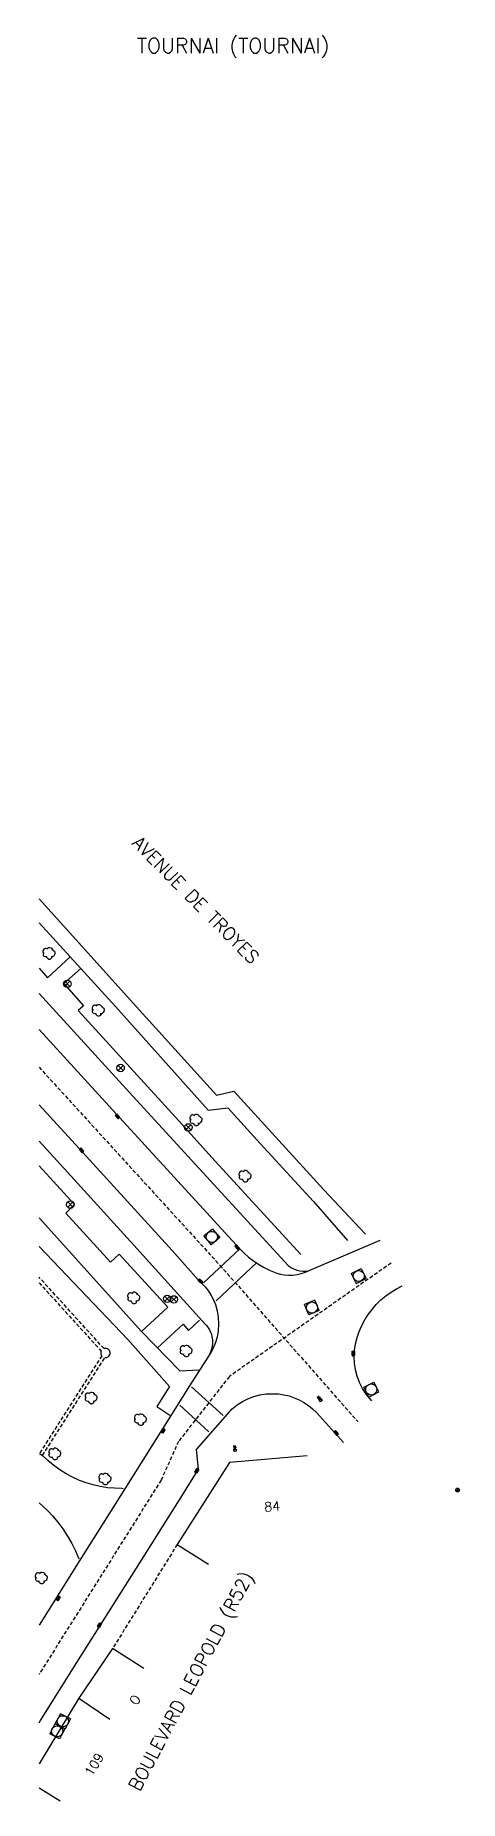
# Model space of a CAD drawing. Header units: millimetres. Extents: x 79999 to 80437, y 145001 to 145738.
# Drawn here: x 79999.5 to 80056.6, y 145001.1 to 145238.7 of the extents above.
import ezdxf
from ezdxf.enums import TextEntityAlignment as Align

# ---------------------------------------------------------------- set-up
doc = ezdxf.new("R2010")
doc.units = ezdxf.units.MM
doc.linetypes.add('DASHED', pattern=[0.75, 0.5, -0.25])
doc.layers.get('0').update_dxf_attribs({"linetype": 'CONTINUOUS'})
for name, color, linetype in [('W0001', 6, 'DASHED'), ('W0008', 7, 'CONTINUOUS'), ('W0014', 7, 'CONTINUOUS'), ('W0017', 7, 'CONTINUOUS'), ('W0020', 2, 'CONTINUOUS'), ('W0021', 2, 'CONTINUOUS'), ('W0100', 7, 'CONTINUOUS'), ('W0112', 1, 'DASHED'), ('W0301', 7, 'CONTINUOUS'), ('W0400', 7, 'CONTINUOUS'), ('W0420', 7, 'CONTINUOUS'), ('W0425', 7, 'CONTINUOUS'), ('W0469', 7, 'CONTINUOUS'), ('W0856', 7, 'CONTINUOUS'), ('W0980', 7, 'CONTINUOUS'), ('W0989', 7, 'CONTINUOUS'), ('W0991', 7, 'CONTINUOUS'), ('W1102', 7, 'CONTINUOUS')]:
    doc.layers.add(name, color=color, linetype=linetype)
doc.styles.get("Standard").update_dxf_attribs({"font": 'romans.shx', "width": 0.85})

# ---------------------------------------------------------------- blocks, each defined once
blk = doc.blocks.new('T469')
at = {"color": 0, "linetype": 'Continuous', "flags": 128}
for points in [[(-0.35, 0.35), (0.35, -0.35)], [(-0.35, -0.35), (0.35, 0.35)]]:
    blk.add_lwpolyline(points, dxfattribs=at)
at = {"color": 0, "linetype": 'Continuous'}
blk.add_circle((0, 0), 0.5, dxfattribs=at)
blk = doc.blocks.new('T400')
for p, q in [((-0.15, 0.3), (0.15, 0.3)), ((-0.15, -0.25), (-0.15, 0.3)), ((-0.15, 0.15), (0.15, 0.15)), ((-0.15, 0), (0.15, 0)), ((0.15, 0.3), (0.15, -0.25)), ((-0.15, -0.15), (0.15, -0.15)), ((-0.15, -0.25), (-0.15, -0.3)), ((-0.15, -0.3), (0.15, -0.3)), ((0.15, -0.3), (0.15, -0.25))]:
    blk.add_line(p, q)
blk = doc.blocks.new('T420')
for p, q in [((0.75, 0.75), (-0.75, 0.75)), ((-0.75, 0.75), (-0.75, -0.75)), ((0.75, 0.75), (0.75, -0.75)), ((0.75, -0.75), (-0.75, -0.75))]:
    blk.add_line(p, q)
blk.add_ellipse((0, 0), major_axis=(-0.53, 0.53), ratio=1, start_param=3.926991, end_param=10.210176)
blk = doc.blocks.new('T301')
for p, q in [((-0.8, 0.51), (-0.86, 0.34)), ((-0.86, 0.34), (-0.86, 0.17)), ((-0.86, 0.17), (-0.74, 0.06)), ((-0.69, 0.63), (-0.8, 0.51)), ((-0.8, -0.06), (-0.74, 0.06)), ((-0.74, 0.06), (-0.69, 0.11)), ((-0.57, 0.69), (-0.69, 0.63)), ((-0.46, 0.69), (-0.57, 0.69)), ((-0.29, 0.63), (-0.46, 0.69)), ((-0.29, 0.63), (-0.17, 0.74)), ((-0.23, 0.57), (-0.29, 0.63)), ((-0.17, 0.74), (-0.06, 0.8)), ((-0.06, 0.8), (0.06, 0.8)), ((0.06, 0.8), (0.23, 0.74)), ((0.23, 0.74), (0.34, 0.63)), ((0.34, 0.63), (0.4, 0.51)), ((0.46, 0.46), (0.34, 0.46)), ((0.4, 0.51), (0.4, 0.46)), ((0.57, 0.4), (0.46, 0.46)), ((0.57, 0.4), (0.69, 0.29)), ((0.69, 0.29), (0.74, 0.17)), ((0.74, 0.06), (0.69, -0.17)), ((0.74, 0.17), (0.74, 0.06)), ((-0.8, -0.17), (-0.8, -0.06)), ((-0.8, -0.23), (-0.8, -0.17)), ((-0.74, -0.34), (-0.8, -0.23)), ((-0.69, -0.4), (-0.74, -0.34)), ((-0.51, -0.46), (-0.69, -0.4)), ((-0.4, -0.46), (-0.51, -0.46)), ((-0.4, -0.46), (-0.34, -0.46)), ((-0.34, -0.46), (-0.34, -0.4)), ((-0.34, -0.51), (-0.34, -0.46)), ((-0.29, -0.63), (-0.34, -0.51)), ((-0.17, -0.74), (-0.29, -0.63)), ((-0.06, -0.8), (-0.17, -0.74)), ((0.06, -0.8), (-0.06, -0.8)), ((0.17, -0.74), (0.06, -0.8)), ((0.23, -0.69), (0.17, -0.74)), ((0.29, -0.46), (0.23, -0.46)), ((0.29, -0.63), (0.23, -0.69)), ((0.46, -0.4), (0.29, -0.46)), ((0.34, -0.51), (0.29, -0.63)), ((0.34, -0.51), (0.34, -0.46)), ((0.57, -0.34), (0.46, -0.4)), ((0.63, -0.29), (0.57, -0.34)), ((0.69, -0.17), (0.63, -0.29))]:
    blk.add_line(p, q)
blk = doc.blocks.new('T425')
for p, q in [((-0.15, 0.6), (0.15, 0.6)), ((-0.15, 0.6), (-0.15, 0.3)), ((-0.15, 0.3), (0.15, 0.3)), ((-0.15, 0.15), (0.15, 0.15)), ((-0.15, -0.15), (-0.15, 0.15)), ((0, 0.45), (0.15, 0.45)), ((0.15, 0.45), (0.15, 0.3)), ((0.15, 0.15), (0.15, -0.15)), ((0.15, -0.15), (-0.15, -0.15))]:
    blk.add_line(p, q)
blk.add_ellipse((0, 0), major_axis=(-0.106, 0.106), ratio=1, start_param=3.926991, end_param=10.210176)
blk = doc.blocks.new('T856')
for p, q in [((-0.125, 0), (0.125, 0)), ((0, 0.125), (0, -0.125))]:
    blk.add_line(p, q)
blk.add_ellipse((0, 0), major_axis=(-0.177, 0.177), ratio=1, start_param=3.9269908, end_param=10.2101761)

msp = doc.modelspace()

# ---------------------------------------------------------------- linework, layer by layer
at = {"layer": 'W0001'}
for points in [[(80000, 145099.84), (80024.33, 145073.17), (80042.87, 145052.13)], [(80047.35, 145073.46), (80025.6, 145058.21), (80018.76, 145049.46), (80016.42, 145044.25), (80000, 145018.11)]]:
    msp.add_lwpolyline(points, dxfattribs=at)
at = {"layer": 'W0008'}
for points in [[(80000, 145104.9), (80010.39, 145093.56), (80026.49, 145075.97), (80027.02, 145075.37), (80027.59, 145074.79), (80028.19, 145074.26), (80028.83, 145073.77), (80029.5, 145073.33), (80030.2, 145072.93), (80030.63, 145072.68), (80031.08, 145072.47), (80031.54, 145072.28), (80032, 145072.12), (80032.48, 145071.99), (80032.97, 145071.88), (80033.54, 145071.84), (80034.12, 145071.86), (80034.7, 145071.93), (80035.27, 145072.05), (80035.82, 145072.23), (80036.35, 145072.46)], [(80000, 145094.77), (80005.89, 145088.33), (80017.9, 145075.18), (80021.4, 145071.2), (80021.9, 145070.74), (80022.37, 145070.24), (80022.78, 145069.69), (80023.15, 145069.12), (80023.46, 145068.51), (80023.72, 145067.87), (80023.97, 145067.02), (80024.11, 145066.15), (80024.16, 145065.26), (80024.1, 145064.37), (80023.94, 145063.5), (80023.68, 145062.65), (80023.33, 145061.84), (80022.88, 145061.08), (80020.26, 145056.93), (80011.52, 145043.06), (80005.48, 145033.49), (80000, 145024.75)], [(80036.35, 145072.46), (80045.87, 145076.54)], [(80044.76, 145054.94), (80043.98, 145055.81), (80043.51, 145056.58), (80043.11, 145057.39), (80042.79, 145058.23), (80042.57, 145059.11), (80042.43, 145060), (80042.38, 145060.9), (80042.43, 145061.76), (80042.57, 145062.61), (80042.77, 145063.45), (80043.05, 145064.27), (80043.4, 145065.05), (80043.82, 145065.81), (80044.27, 145066.55), (80044.79, 145067.24), (80045.36, 145067.9), (80045.98, 145068.5), (80046.64, 145069.06), (80047.35, 145069.56), (80048.09, 145070.01), (80048.86, 145070.4)], [(80000, 145011.58), (80000.21, 145011.91), (80005.08, 145019.72), (80013.02, 145032.27), (80019.45, 145042.47), (80021.44, 145045.74), (80021.18, 145048.37), (80025.98, 145053.85), (80026.64, 145054.37), (80027.35, 145054.83), (80028.1, 145055.21), (80028.89, 145055.5), (80029.7, 145055.72), (80030.53, 145055.85), (80031.37, 145055.89), (80032.22, 145055.85), (80032.93, 145055.75), (80033.64, 145055.58), (80034.33, 145055.35), (80034.99, 145055.05), (80035.63, 145054.71), (80036.23, 145054.3), (80036.8, 145053.84), (80037.32, 145053.34), (80040.97, 145049.32)]]:
    msp.add_lwpolyline(points, dxfattribs=at)
at = {"layer": 'W0014'}
for points in [[(80000, 145122.5), (80013.52, 145107.52), (80023.89, 145096.06), (80026.22, 145096.59), (80038.31, 145083.34), (80043.14, 145078.15), (80043.89, 145077.35)], [(80000, 145119.25), (80004.2, 145114.69), (80010.28, 145108.01), (80022.73, 145094.07), (80025.38, 145094.35), (80029.73, 145089.58), (80036.91, 145081.75), (80041.48, 145076.5)], [(80000, 145113.16), (80001.14, 145111.88), (80004.2, 145114.69)], [(80005.61, 145113.12), (80003.34, 145111.12), (80005.99, 145108.1), (80005.24, 145107.46), (80018.8, 145092.6), (80023.7, 145087.2), (80035.23, 145074.6)], [(80013.79, 145064.28), (80017.32, 145067.52), (80010.77, 145074.66), (80009.61, 145073.57), (80003.61, 145080.19), (80004.76, 145081.34), (80000, 145086.54)], [(80000, 145079.56), (80013.79, 145064.28), (80018.93, 145058.98), (80021.49, 145059.09)], [(80000, 145075.72), (80011.95, 145063.18), (80017.54, 145056.86), (80015.83, 145054.15), (80017.61, 145053.01)], [(80015.93, 145062.08), (80019.37, 145065.23), (80020.11, 145064.41), (80021.6, 145065.78)]]:
    msp.add_lwpolyline(points, dxfattribs=at)
at = {"layer": 'W0017'}
for points in [[(80011.33, 145043.08), (80011.13, 145043.13), (80010.16, 145043.15), (80009.19, 145043.23), (80008.23, 145043.38), (80007.28, 145043.6), (80006.35, 145043.88), (80005.44, 145044.22), (80004.52, 145044.63), (80003.63, 145045.11), (80002.78, 145045.64), (80001.97, 145046.23), (80001.2, 145046.88), (80000.48, 145047.58)], [(80000, 145041.19), (80000.54, 145040.71), (80001.18, 145040.1), (80001.79, 145039.45), (80002.53, 145038.59), (80003.21, 145037.68), (80003.83, 145036.73), (80004.4, 145035.74), (80004.91, 145034.72), (80005.36, 145033.68)]]:
    msp.add_lwpolyline(points, dxfattribs=at)
at = {"layer": 'W0020'}
for points in [[(80027.06, 145075.41), (80022.14, 145070.81)], [(80029.31, 145073.54), (80023.82, 145068.38)], [(80020.5, 145056.8), (80024.77, 145052.97)], [(80018.95, 145054.32), (80022.86, 145050.77)]]:
    msp.add_lwpolyline(points, dxfattribs=at)
at = {"layer": 'W0021'}
for points in [[(80000, 145109.77), (80013.13, 145095.4), (80022.03, 145085.67), (80033.5, 145073.16), (80033.77, 145072.96), (80034.06, 145072.79), (80034.36, 145072.64), (80034.67, 145072.53), (80035.09, 145072.43), (80035.52, 145072.38), (80035.95, 145072.38), (80036.35, 145072.46)], [(80000, 145089.87), (80003.82, 145085.69), (80012.75, 145075.86), (80022.35, 145065.26), (80022.57, 145065.02), (80022.76, 145064.76), (80022.92, 145064.48), (80023.06, 145064.18), (80023.18, 145063.88), (80023.26, 145063.56), (80023.32, 145063.14), (80023.34, 145062.71), (80023.3, 145062.28), (80023.21, 145061.86), (80023.07, 145061.46), (80022.88, 145061.08)]]:
    msp.add_lwpolyline(points, dxfattribs=at)
at = {"layer": 'W0100'}
for points in [[(80036.07, 145047.51), (80025.6, 145046.63), (80018.59, 145035.6)], [(80018.59, 145035.6), (80022.81, 145032.92)], [(80014.11, 145018.9), (80009.89, 145021.58), (80005.37, 145014.89), (80000, 145006.05)]]:
    msp.add_lwpolyline(points, dxfattribs=at)
at = {"layer": 'W0112'}
for points in [[(80000, 145070.82), (80008.37, 145061.62), (80008.33, 145061.5), (80008.31, 145061.34), (80008.33, 145061.21), (80008.36, 145061.12), (80008.41, 145061.04), (80008.43, 145061), (80000.06, 145047.85), (80000.48, 145047.58), (80008.86, 145060.75), (80009, 145060.75), (80009.13, 145060.78), (80009.22, 145060.82), (80009.29, 145060.86), (80009.35, 145060.91), (80009.4, 145060.96), (80009.52, 145061.17), (80009.55, 145061.3), (80009.55, 145061.37), (80009.54, 145061.48), (80009.53, 145061.54), (80009.5, 145061.62), (80009.46, 145061.68), (80009.32, 145061.85), (80009.27, 145061.89), (80009.2, 145061.93), (80009.09, 145061.97), (80009.01, 145061.98), (80008.93, 145061.99), (80008.87, 145061.98), (80008.79, 145061.97), (80008.74, 145061.95), (80000, 145071.57)], [(80018.59, 145035.6), (80009.89, 145021.58)]]:
    msp.add_lwpolyline(points, dxfattribs=at)
at = {"layer": 'W1102'}
for points in [[(80005.37, 145014.89), (80009.51, 145012.09)], [(80000, 145002.83), (80002.84, 145001.1)]]:
    msp.add_lwpolyline(points, dxfattribs=at)

# ---------------------------------------------------------------- block references
at = {"layer": 'W0301'}
for p in [(80001.39, 145115.14), (80008.01, 145107.48), (80021.15, 145092.72), (80027.75, 145085.16), (80012.78, 145068.78), (80019.83, 145061.63), (80007.05, 145055.29), (80013.69, 145052.39), (80002.16, 145047.78), (80008.92, 145044.4), (80000.36, 145031.08)]:
    msp.add_blockref('T301', p, dxfattribs=at)
at = {"layer": 'W0400'}
for p, rotation in [((80010.54, 145093.23), 42.44391414624357), ((80005.73, 145088.64), 222.4396681087188), ((80026.64, 145075.62), 41.05568993051339), ((80021.71, 145071.02), 227.7331959129555), ((80016.67, 145050.89), 147.1503341676885), ((80039.97, 145050.59), 43.42135411145149), ((80021.22, 145045.51), 329.212545161813), ((80002.56, 145028.35), 147.7808215506539), ((80008.13, 145024.73), 328.823877161279)]:
    msp.add_blockref('T400', p, dxfattribs=dict(at, rotation=rotation))
msp.add_blockref('T400', (80042.28, 145061.3), dxfattribs=at)
at = {"layer": 'W0420'}
for p, rotation in [((80023.24, 145076.99), 40.28587480658334), ((80043, 145071.73), 117.0193993308321), ((80036.7, 145067.48), 292.8117185379933), ((80044.69, 145056.45), 207.3181255385782), ((80002.44, 145010.44), 332.4925765936526), ((80003.2, 145011.8), 332.6176620406958)]:
    msp.add_blockref('T420', p, dxfattribs=dict(at, rotation=rotation))
at = {"layer": 'W0425'}
for p, rotation in [((80037.88, 145055.01), 37.37800375325021), ((80026.37, 145048.27), 6.151045295710055)]:
    msp.add_blockref('T425', p, dxfattribs=dict(at, rotation=rotation))
at = {"layer": 'W0469'}
for p in [(80003.81, 145111.05), (80010.97, 145099.73), (80020.08, 145091.73), (80004.21, 145081.34), (80017.23, 145068.65), (80018.13, 145068.58)]:
    msp.add_blockref('T469', p, dxfattribs=at)
at = {"layer": 'W0856'}
msp.add_blockref('T856', (80056.3, 145042.92), dxfattribs=at)

# ---------------------------------------------------------------- texts
at = {"layer": 'W0980'}
msp.add_text('TOURNAI (TOURNAI)', height=2, dxfattribs=at).set_placement((80026.1, 145237.2), align=Align.MIDDLE)
at = {"layer": 'W0989'}
for s, rotation, p in [('AVENUE DE TROYES', 314.7526, (80013.01, 145130.49)), ('BOULEVARD LEOPOLD (R52)', 62.1373, (80012.73, 145002.65))]:
    msp.add_text(s, height=1.75, rotation=rotation, dxfattribs=at).set_placement(p, align=Align.MIDDLE_LEFT)
at = {"layer": 'W0991'}
for s, rotation, p in [('84', 4.8368, (80031.42, 145040.09)), ('O', 55.9692, (80013.43, 145014.32)), ('109', 58.7048, (80007.95, 145005.66))]:
    msp.add_text(s, height=1.25, rotation=rotation, dxfattribs=at).set_placement(p, align=Align.CENTER)

doc.saveas('drawing.dxf')
